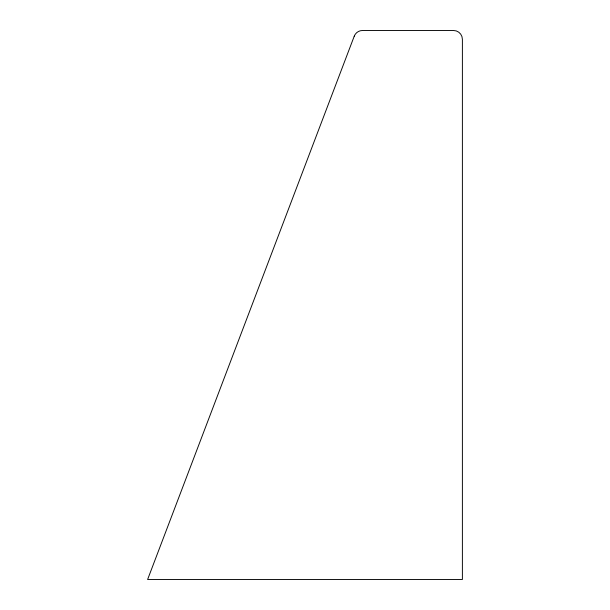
<?xml version="1.0" encoding="UTF-8"?>
<svg xmlns="http://www.w3.org/2000/svg" width="610" height="610" viewBox="0 0 610 610"><rect width="100%" height="100%" fill="white"/><g stroke="black" fill="none" stroke-linecap="round" stroke-linejoin="round"><path stroke-width="0.91" d="M354.242 36.188L147.612 579.5L462.388 579.5L462.388 39.33A8.83 8.83 0 0 0 453.55 30.5L362.5 30.5A8.83 8.83 0 0 0 354.242 36.188"/></g></svg>
